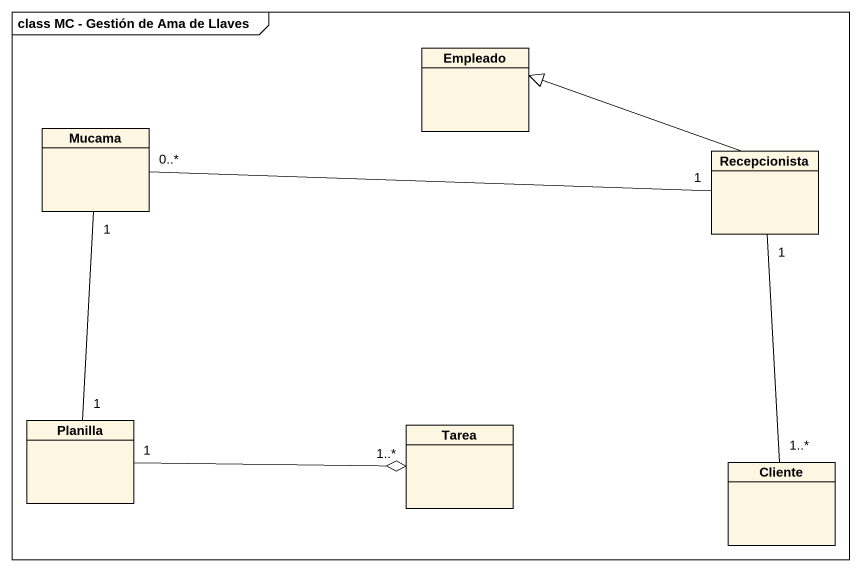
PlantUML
@startuml
mainframe class MC - Gestión de Ama de Llaves
hide circle
hide empty members
class Empleado
class Mucama
class Recepcionista
class Planilla
class Tarea
class Cliente
Mucama "1" -- "1" Planilla
Recepcionista -left-|> Empleado
Recepcionista "1" -left- "0..*" Mucama
Recepcionista "1" -- "1..*" Cliente
Planilla "1" -right-o "1..*" Tarea
@enduml
